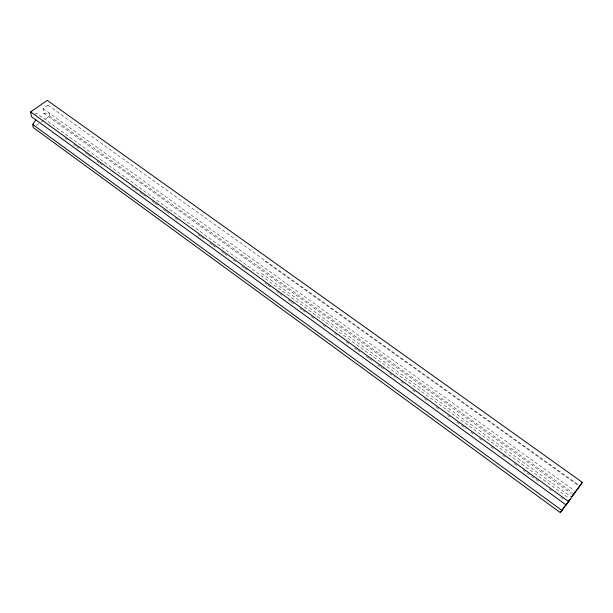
<?xml version="1.0" encoding="UTF-8"?>
<svg xmlns="http://www.w3.org/2000/svg" width="613" height="613" viewBox="0 0 613 613"><rect width="100%" height="100%" fill="white"/><g stroke="black" fill="none" stroke-linecap="round" stroke-linejoin="round"><path stroke-width="0.46" stroke-dasharray="3.06 2.3" d="M36.359 125.381L40.243 122.654M41.025 122.11L49.584 116.11L49.132 113.014L43.776 113.305L43.063 108.585L47.99 105.168L47.645 102.785M35.01 114.164L36.443 113.175L568.711 498.032M47.99 105.168L578.182 484.653M265.069 261.23L578.68 485.787M43.063 108.585L574.143 490.362M49.584 116.11L572.22 492.477M43.776 113.305L571.584 493.718M261.613 273.36L570.672 496.492M65.078 138.101L67.399 139.787M73.591 144.277L75.92 145.963M76.694 146.522L79.016 148.208M85.215 152.698L87.536 154.384M88.31 154.943L90.632 156.629M96.831 161.119L99.153 162.805M99.927 163.364L102.248 165.05M131.68 186.39L134.002 188.068M134.776 188.635L139.427 191.999M140.201 192.566L142.523 194.244M143.296 194.811L145.626 196.489M151.817 200.987L154.139 202.665M154.913 203.232L157.242 204.918M163.433 209.408L165.763 211.094M166.537 211.654L168.859 213.339M175.05 217.83L177.379 219.515M198.29 234.672L200.612 236.357M201.386 236.917L203.708 238.603M209.907 243.093L212.228 244.779M213.002 245.338L215.324 247.024M221.523 251.514L223.845 253.2M224.619 253.759L226.948 255.445M233.139 259.935L235.461 261.621M241.66 266.111L243.982 267.797M244.756 268.356L247.085 270.042M264.893 282.953L267.222 284.639M267.996 285.198L270.318 286.884M276.509 291.374L278.838 293.06M279.612 293.627L281.934 295.305M288.133 299.803L290.455 301.481M291.229 302.048L293.55 303.726M299.749 308.224L302.071 309.902M302.845 310.469L305.167 312.147M311.366 316.645L313.687 318.323M322.982 325.066L325.304 326.752M334.598 333.487L336.92 335.173M346.215 341.908L348.544 343.594M354.735 348.084L357.057 349.77M357.831 350.329L360.16 352.015M366.352 356.505L368.681 358.191M369.455 358.751L371.777 360.436M377.968 364.927L380.298 366.612M381.071 367.172L383.393 368.857M389.592 373.348L395.01 377.279M401.209 381.769L403.53 383.454M412.825 390.19L415.147 391.876M424.441 398.611L426.763 400.297M436.058 407.032L438.379 408.718M447.674 415.453L450.003 417.139M456.969 422.196L466.263 428.931M470.914 432.303L473.236 433.981M479.427 438.479L481.757 440.157M491.051 446.9L493.373 448.586M502.668 455.321L504.989 457.007M514.284 463.742L516.606 465.428M522.805 469.918L539.838 482.27M549.133 489.005L551.462 490.691M560.749 497.427L563.079 499.112"/><path stroke-width="0.92" d="M574.994 492.07L573.14 494.837L582.35 482.347L47.301 100.394L30.65 111.88L31.439 116.646L566.151 504.966L582.35 482.347M566.151 504.966L570.266 499.158L560.313 512.606L33.248 127.558L32.734 124.47L35.707 120.087M560.313 512.606L565.155 505.763M568.389 501.196L569.469 499.679M571.622 496.637L573.776 493.595M30.65 111.88L568.703 501.618M32.734 124.47L561.96 510.445"/></g></svg>
